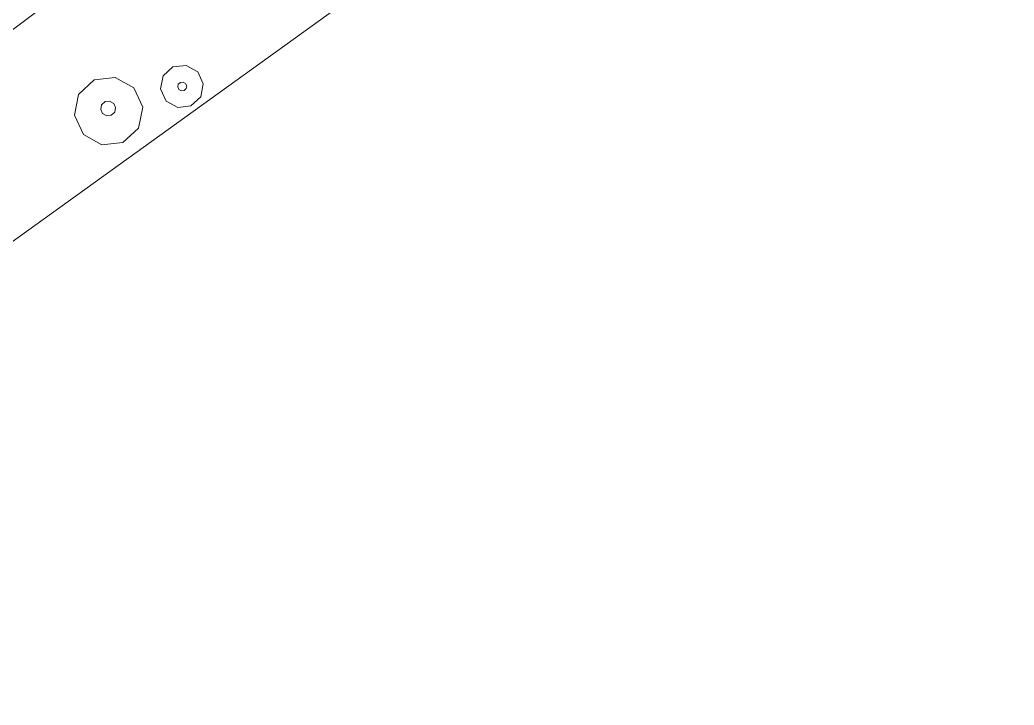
# Model space of a CAD drawing. Header units: metres. Extents: x -2858 to 512, y -1995 to 1252.
# Drawn here: x -464.083 to -460.378, y -192.772 to -190.219 of the extents above; entities that cross this region are included whole.
import ezdxf

# ---------------------------------------------------------------- set-up
doc = ezdxf.new("R2010")
doc.units = ezdxf.units.M
doc.layers.add('Calque commun', color=7, linetype='Continuous')
doc.layers.add('Calque7', color=7, linetype='Continuous')

# ---------------------------------------------------------------- blocks, each defined once
blk = doc.blocks.new('geometrebondepartleger')
at = {"layer": 'Calque7', "color": 1, "linetype": 'Continuous', "lineweight": 9}
blk.add_polyline3d([(141.2008, 124.9129, 79), (146.0805, 124.0046, 79), (151.5015, 122.9015, 79), (157.3363, 121.7891, 79), (165.9825, 119.9858, 79), (155.3815, 121.9588, 79), (170.0435, 119.0562, 79)], dxfattribs=at)
blk = doc.blocks.new('pattern')
at = {"layer": 'Calque commun', "color": 54, "linetype": 'Continuous', "lineweight": 9}
for p, q in [((98.5377, 108.5855), (98.5803, 108.6107)), ((98.5803, 108.6107), (98.6295, 108.606)), ((98.6295, 108.606), (98.6666, 108.5732)), ((98.5181, 108.5402), (98.5377, 108.5855)), ((98.6666, 108.5732), (98.6774, 108.525)), ((98.5288, 108.4919), (98.5181, 108.5402)), ((98.5803, 108.535), (98.5844, 108.5446)), ((98.5825, 108.5249), (98.5803, 108.535)), ((98.5844, 108.5446), (98.5933, 108.5498)), ((98.5933, 108.5498), (98.6037, 108.5488)), ((98.6037, 108.5488), (98.6115, 108.542)), ((98.6137, 108.5318), (98.6096, 108.5223)), ((98.6115, 108.542), (98.6137, 108.5318)), ((98.5903, 108.518), (98.5825, 108.5249)), ((98.6006, 108.517), (98.5903, 108.518)), ((98.6096, 108.5223), (98.6006, 108.517)), ((98.6774, 108.525), (98.6577, 108.4796)), ((98.7528, 108.4752), (98.8209, 108.5154)), ((98.8209, 108.5154), (98.8997, 108.5079)), ((98.8997, 108.5079), (98.959, 108.4555)), ((98.5659, 108.4592), (98.5288, 108.4919)), ((98.6151, 108.4545), (98.5659, 108.4592)), ((98.6577, 108.4796), (98.6151, 108.4545)), ((98.7213, 108.4026), (98.7528, 108.4752)), ((98.959, 108.4555), (98.9762, 108.3783)), ((98.7385, 108.3254), (98.7213, 108.4026)), ((98.8143, 108.3852), (98.8212, 108.4011)), ((98.8181, 108.3683), (98.8143, 108.3852)), ((98.8212, 108.4011), (98.8361, 108.4099)), ((98.8361, 108.4099), (98.8533, 108.4082)), ((98.8533, 108.4082), (98.8663, 108.3968)), ((98.8663, 108.3968), (98.8701, 108.3799)), ((98.8311, 108.3569), (98.8181, 108.3683)), ((98.8483, 108.3552), (98.8311, 108.3569)), ((98.8632, 108.364), (98.8483, 108.3552)), ((98.8701, 108.3799), (98.8632, 108.364)), ((98.9762, 108.3783), (98.9447, 108.3057)), ((98.7978, 108.273), (98.7385, 108.3254)), ((98.8766, 108.2655), (98.7978, 108.273)), ((98.9447, 108.3057), (98.8766, 108.2655))]:
    blk.add_line(p, q, dxfattribs=at)
at = {"layer": 'Calque commun', "color": 7, "linetype": 'Continuous', "lineweight": 9}
mesh = blk.add_polyface(dxfattribs=at)
corners = [(70.8497, 113.5412), (53.8349, 19.1692), (74.7282, 106.3237), (76.0435, 113.5984), (74.769, 106.1763), (58.8077, 18.2701), (114.1703, 105.207), (114.1703, 98.5387)]
mesh.append_faces([[corners[k] for k in face] for face in [(3, 4, 6)]], dxfattribs={"vtx0": -1, "vtx1": -1, "color": 7})
mesh.append_faces([[corners[k] for k in face] for face in [(3, 2, 4)]], dxfattribs={"vtx0": -1, "vtx2": -1, "color": 7})
mesh.append_faces([[corners[k] for k in face] for face in [(5, 2, 1)]], dxfattribs={"vtx1": -1, "color": 7})
mesh.append_faces([[corners[k] for k in face] for face in [(0, 1, 2), (3, 0, 2)]], dxfattribs={"vtx1": -1, "vtx2": -1, "color": 7})
mesh.append_faces([[corners[k] for k in face] for face in [(4, 7, 6)]], dxfattribs={"vtx2": -1, "color": 7})

msp = doc.modelspace()

# ---------------------------------------------------------------- block references
at = {"layer": 'Calque commun', "color": 0, "linetype": 'ByBlock', "lineweight": -2, "rotation": 228.1617603435354}
for name, p in [('geometrebondepartleger', (-440.1616, 15.2632)), ('pattern', (-478.5712, -44.6144))]:
    msp.add_blockref(name, p, dxfattribs=at)

doc.saveas('drawing.dxf')
